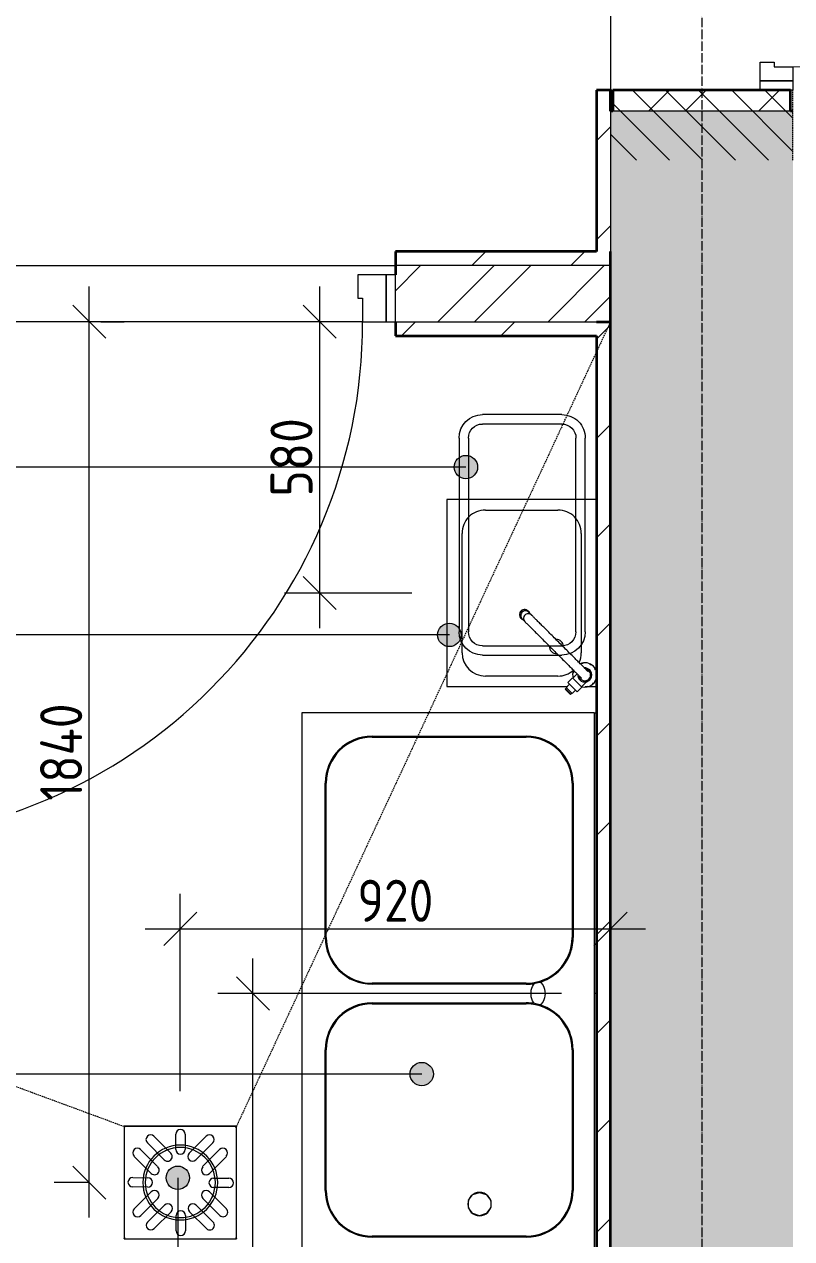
# Model space of a CAD drawing. Header units: millimetres. Extents: x -215207 to 92095, y -30385 to 123050.
# Drawn here: x 65115 to 66757, y 17325 to 19921 of the extents above; entities that cross this region are included whole.
import ezdxf

# ---------------------------------------------------------------- set-up
doc = ezdxf.new("R2010")
doc.units = ezdxf.units.MM
for name, pattern in [('ADSK_Линия сетки', [25, 20, -2.5, 0, -2.5]), ('ADSK_Сверху', [4.5, 3, -1.5]), ('ADSK_Штриховая_ш2 п1_5', [4.5, 3, -1.5])]:
    doc.linetypes.add(name, pattern=pattern)
for name, color, linetype, lineweight in [('Аннотация', 7, 'Continuous', 20), ('Двери', 7, 'Continuous', 9), ('Линии', 7, 'Continuous', 9), ('Обобщенные модели', 7, 'Continuous', 20), ('Оси', 7, 'Continuous', 9), ('Размеры', 7, 'Continuous', 9), ('Сантехника', 7, 'Continuous', 20), ('Стены внутренние', 7, 'Continuous', 20), ('Стены наружные', 7, 'Continuous', 20), ('Стены штриховка', 7, 'Continuous', 9)]:
    doc.layers.add(name, color=color, linetype=linetype, lineweight=lineweight)
for name, color, linetype, lineweight, true_color in [('вк 1 этаж_dwg', 7, 'Continuous', 9, 0x767676), ('ДОНМ_ТХ__ЭОМ_', 20, 'Continuous', 20, 0xff3f00), ('ТХ ВК Аннотации', 7, 'Continuous', 20, 0x4c9a9a)]:
    doc.layers.add(name, color=color, linetype=linetype, lineweight=lineweight, true_color=true_color)
doc.styles.add('GOST Common_2', font='GOST_Common.ttf', dxfattribs={"width": 0.9, "height": 90})
doc.dimstyles.new('ADSK_Основной_1_8_мм_синий', dxfattribs={"dimscale": 304.8, "dimtxt": 90.51435, "dimasz": 0.231955, "dimexe": 0.246063, "dimexo": 0.246063, "dimgap": 0.049213, "dimtad": 1, "dimdec": 0, "dimdsep": 46, "dimtxsty": 'GOST Common_2', "dimblk1": 'OBLIQUE', "dimblk2": 'OBLIQUE', "dimsah": 1, "dimcen": 0.09, "dimdle": 0.246063, "dimazin": 2, "dimtfac": 1, "dimtdec": 4, "dimtix": 1, "dimtmove": 0, "dimatfit": 3, "dimfxl": 0, "dimtvp": 1, "dimtolj": 1, "dimtzin": 0, "dimlwd": 20, "dimlwe": 20, "dimarcsym": 0})
pattern_1 = [(45, (42000, 8e-11), (-117.8655, 117.8655), []), (45, (42078.58, 8e-11), (-117.8655, 117.8655), [])]
pattern_2 = [(45, (42000, 8e-11), (-106.066, 106.066), [])]

# ---------------------------------------------------------------- blocks, each defined once
blk = doc.blocks.new('AC_Дверь_Однопольная_Деревянная - Дв-12л_1_2200х1250_Л_Подвал_ПВХ-6815133-План 1 этажа _Пищеблок_ - Привязка мокрых точек')
at = {"layer": 'Двери', "lineweight": 35}
for p, q in [((555, 1170), (505, 1170)), ((505, 1170), (505, 60)), ((555, 60), (555, 1170)), ((505, 60), (555, 60))]:
    blk.add_line(p, q, dxfattribs=at)
at = {"layer": 'Двери'}
for p, q in [((-605, 60), (-625, 60)), ((-625, 60), (-625, -40)), ((-555, 60), (-605, 60)), ((-605, 60), (-605, -40)), ((-605, -40), (-605, 60)), ((-555, 10), (-555, 60)), ((605, 60), (555, 60)), ((555, 60), (555, 10)), ((605, -40), (605, 60)), ((625, 60), (605, 60)), ((605, 60), (605, -40)), ((625, -40), (625, 60)), ((-545, 10), (-555, 10)), ((-545, -40), (-545, 10)), ((555, 10), (545, 10)), ((545, 10), (545, -40)), ((-625, -40), (-605, -40)), ((-605, -40), (-545, -40)), ((545, -40), (605, -40)), ((605, -40), (625, -40))]:
    blk.add_line(p, q, dxfattribs=at)
blk.add_arc((555, 60), 1110, 90, 180, dxfattribs=at)
blk = doc.blocks.new('AC_Дверь_Однопольная_Стальная - Дв-18_3__1_1840х1070h_Пр_Металл EI30-7893371-План 1 этажа _Пищеблок_ - Привязка мокрых точек')
at = {"layer": 'Двери', "lineweight": 20, "true_color": 0xff0000}
h = blk.add_hatch(dxfattribs=at)
h.set_pattern_fill('FP_14', color=1, style=0, pattern_type=2)
h.set_pattern_definition([(45, (0, 0), (-35.3553, 35.3553), [])])
h.paths.add_polyline_path([(685, -163), (684.7, 195), (535, 195), (535, -195), (685, -195)])
h.paths.add_polyline_path([(-535, -163), (-535, 195), (-685, 195), (-685, -195), (-535, -195)])
at = {"layer": 'Двери', "lineweight": 35}
for p, q in [((-485, 1165), (-445, 1165)), ((-485, 195), (-485, 1165)), ((-445, 1165), (-445, 195)), ((-445, 195), (-485, 195))]:
    blk.add_line(p, q, dxfattribs=at)
at = {"layer": 'Двери', "linetype": 'ADSK_Штриховая_ш2 п1_5'}
for p, q in [((-535, 195), (-685, 195)), ((-535, -195), (-535, 195)), ((685, 195), (535, 195)), ((535, 195), (535, -195)), ((-685, -195), (-535, -195)), ((535, -195), (685, -195))]:
    blk.add_line(p, q, dxfattribs=at)
at = {"layer": 'Двери'}
for p, q in [((-535, 195), (-515, 195)), ((-535, 125), (-535, 195)), ((-515, 195), (-485, 195)), ((-515, 125), (-515, 195)), ((-515, 195), (-515, 125)), ((-485, 195), (-485, 155)), ((485, 195), (515, 195)), ((485, 155), (485, 195)), ((515, 195), (515, 125)), ((515, 195), (535, 195)), ((515, 125), (515, 195)), ((535, 195), (535, 125)), ((-485, 155), (-475, 155)), ((-475, 155), (-475, 125)), ((475, 155), (485, 155)), ((475, 125), (475, 155)), ((-515, 125), (-535, 125)), ((-475, 125), (-515, 125)), ((515, 125), (475, 125)), ((535, 125), (515, 125))]:
    blk.add_line(p, q, dxfattribs=at)
blk.add_arc((-485, 195), 970, 0, 90, dxfattribs=at)
blk = doc.blocks.new('ADSK_ППР_Трап вертикальный - С гидрозатвором 240х240 D110-5766548-План 1 этажа _Пищеблок_ - Привязка мокрых точек')
at = {"layer": 'Сантехника'}
for p, q in [((120, 120), (-120, 120)), ((-120, 120), (-120, -120)), ((120, -120), (120, 120)), ((-120, -120), (120, -120))]:
    blk.add_line(p, q, dxfattribs=at)
for radius, start, end in [(80, 0, 180), (75, 360, 180), (75, 109.9712, 115.0288), (75, 64.9712, 70.0288), (75, 154.9712, 160.0288), (75, 19.9712, 25.0288), (80, 180, 0), (75, 180, 360), (75, 199.9712, 205.0288), (75, 334.9712, 340.0288), (75, 244.9712, 250.0288), (75, 289.9712, 295.0288)]:
    blk.add_arc((0, 0), radius, start, end, dxfattribs=at)
blk = doc.blocks.new('ADSK_Ванна моечная 2-секционная - ГхШ 630х1200-7297833-План 1 этажа _Пищеблок_ - Привязка мокрых точек')
at = {"layer": 'Обобщенные модели', "lineweight": 9}
for p, q in [((430.4, -234.9), (441.8, -226.6)), ((442.6, -226.2), (457.4, -226.2)), ((458.2, -226.6), (469.6, -234.9)), ((425, -250), (429.6, -235.9)), ((429.6, -264.1), (425, -250)), ((470.4, -235.9), (475, -250)), ((475, -250), (470.4, -264.1)), ((441.8, -273.4), (430.4, -265.1)), ((457.4, -273.8), (442.6, -273.8)), ((469.6, -265.1), (458.2, -273.4))]:
    blk.add_line(p, q, dxfattribs=at)
at = {"layer": 'Сантехника'}
for p, q in [((-600, -5), (-600, 0)), ((600, 0), (600, -5)), ((-600, -5), (-600, -630)), ((-600, -5), (600, -5)), ((600, -630), (600, -5)), ((-450, -50), (-120, -50)), ((120, -50), (420.7, -50)), ((-450, -52), (-120, -52)), ((120, -52), (420.7, -52)), ((-44.1, -85), (-44.9, -85)), ((-550, -480), (-550, -150)), ((-548, -480), (-548, -150)), ((-22, -150), (-22, -480)), ((-20, -150), (-20, -480)), ((20, -480), (20, -150)), ((22, -480), (22, -150)), ((518.7, -150), (518.7, -480)), ((520.7, -150), (520.7, -480)), ((-120, -578), (-450, -578)), ((-120, -580), (-450, -580)), ((420.7, -578), (120, -578)), ((420.7, -580), (120, -580)), ((-600, -630), (600, -630))]:
    blk.add_line(p, q, dxfattribs=at)
at = {"layer": 'Сантехника', "flags": 128}
for points in [[(-24.2, -121.3), (-22.6, -118.6), (-20.2, -116.2), (-17.1, -114.1), (-13.4, -112.3), (-9.2, -111.1), (-4.7, -110.3), (0, -110), (4.7, -110.3), (9.2, -111.1), (13.4, -112.3), (17.1, -114.1), (20.2, -116.2), (22.6, -118.6), (24.2, -121.3)], [(21.5, -132.6), (18.8, -134.9), (15.3, -136.9), (11.4, -138.4), (7, -139.4), (2.4, -139.9), (-2.4, -139.9), (-7, -139.4), (-11.3, -138.4), (-15.3, -136.9), (-18.8, -134.9), (-21.5, -132.6)]]:
    blk.add_lwpolyline(points, dxfattribs=at)
at = {"layer": 'Сантехника'}
for centre, radius, start, end in [((-450, -150), 100, 90, 180), ((-120, -150), 100, 16.6954, 90), ((-120, -150), 100, 76.2162, 90), ((120, -150), 100, 90, 163.3046), ((420.7, -150), 100, 0, 90), ((-450, -150), 98, 90, 180), ((-120, -150), 98, 0, 90), ((-120, -150), 100, 62.3085, 71.8484), ((-120, -150), 100, 48.0756, 57.3254), ((120, -150), 98, 90, 180), ((420.7, -150), 98, 0, 90), ((-120, -150), 100, 32.4383, 43.3296), ((-120, -150), 100, 360, 29.5135), ((120, -150), 100, 163.3046, 169.9998), ((-120, -150), 100, 360, 10.0002), ((120, -150), 100, 169.9998, 180), ((450, -250), 25, 0, 180), ((450, -250), 25, 180, 360), ((-450, -480), 100, 180, 270), ((-450, -480), 98, 180, 270), ((-120, -480), 100, 270, 0), ((-120, -480), 98, 270, 0), ((120, -480), 100, 180, 270), ((120, -480), 98, 180, 270), ((420.7, -480), 100, 270, 0), ((420.7, -480), 98, 270, 0)]:
    blk.add_arc(centre, radius, start, end, dxfattribs=at)
blk = doc.blocks.new('Рукомойник _П10_ - Тип 1-V20-План 1 этажа _Пищеблок_ - Привязка мокрых точек')
at = {"layer": 'Обобщенные модели', "lineweight": 9}
for start, end in [(75, 81.9745), (75, 81.9745), (75, 81.9745), (188.0255, 195), (188.0255, 195), (188.0255, 195), (327.703, 335.3352), (327.703, 335.3352), (327.703, 335.3352), (8.0255, 15), (8.0255, 15), (8.0255, 15), (221.1897, 228.8103), (221.1897, 228.8103), (221.1897, 228.8103), (255, 261.9745), (255, 261.9745), (255, 261.9745), (294.6648, 302.297), (294.6648, 302.297), (294.6648, 302.297)]:
    blk.add_arc((-50, 40), 25, start, end, dxfattribs=at)
at = {"layer": 'Сантехника'}
for p, q in [((325, 335), (-75, 335)), ((-75, 335), (-75, 76)), ((325, 15), (325, 335)), ((-2.5, 302.5), (252.5, 302.5)), ((-52.5, 97.5), (-52.5, 252.5)), ((302.5, 252.5), (302.5, 97.5)), ((70.1, 174.2), (64, 168.1)), ((71.4, 176.8), (69.6, 175)), ((78.1, 154), (84.2, 160.1)), ((85, 159.6), (86.8, 161.4)), ((-91.9, 70.6), (-80.6, 81.9)), ((-79.9, 81.2), (-91.2, 69.9)), ((-77.6, 78.9), (-88.9, 67.6)), ((-80.6, 81.9), (-79.8, 81.2)), ((-79.9, 81.2), (-77.6, 78.9)), ((-69.8, 72.5), (-76.9, 79.6)), ((-91.2, 69.8), (-91.9, 70.6)), ((-88.9, 67.6), (-91.2, 69.9)), ((-89.6, 66.9), (-82.5, 59.8)), ((-86, 56.2), (-76.1, 66.1)), ((-86, 56.2), (-76.1, 46.3)), ((-76.1, 66.1), (-66.2, 76)), ((-76.1, 46.3), (-66.2, 56.2)), ((-56.3, 66.1), (-66.2, 76)), ((-66.2, 56.2), (-56.3, 66.1)), ((-47.6, 56), (-57, 65.4)), ((-75.4, 47), (-62.6, 34.1)), ((-75, 46.6), (-75, 45.5)), ((-75, 39.5), (-75, 15)), ((252.5, 47.5), (-2.5, 47.5))]:
    blk.add_line(p, q, dxfattribs=at)
at = {"layer": 'Сантехника', "flags": 128}
for points in [[(64, 168.1), (63.5, 167.7), (63, 167.2), (62.4, 166.5), (61.7, 165.8), (60.9, 165), (60, 164.2), (59, 163.2), (58, 162.1), (56.8, 160.9), (55.6, 159.7), (54.2, 158.4), (52.8, 157), (51.3, 155.5), (49.8, 153.9), (48.2, 152.3), (46.5, 150.6), (44.7, 148.8), (42.8, 147), (40.9, 145.1), (39, 143.1), (37, 141.1), (34.9, 139), (32.8, 136.9), (30.6, 134.8), (28.4, 132.6), (26.2, 130.3), (23.9, 128), (21.6, 125.7), (19.2, 123.4), (16.9, 121), (14.5, 118.6), (12.1, 116.2), (9.6, 113.8), (7.2, 111.4), (4.8, 108.9), (2.3, 106.5), (-0.1, 104.1), (-2.5, 101.6), (-4.9, 99.2), (-7.3, 96.8), (-9.7, 94.4), (-12.1, 92.1), (-14.4, 89.7), (-16.7, 87.4), (-19, 85.1), (-21.2, 82.9), (-23.4, 80.7), (-25.6, 78.5), (-27.7, 76.4), (-29.8, 74.4), (-31.8, 72.4), (-33.7, 70.4), (-35.6, 68.5), (-37.4, 66.7), (-39.2, 65), (-40.9, 63.3), (-42.5, 61.7), (-44, 60.1), (-45.5, 58.6), (-46.9, 57.3), (-48.2, 55.9), (-49.4, 54.7), (-50.6, 53.6), (-51.6, 52.5), (-52.6, 51.6), (-53.4, 50.7), (-54.2, 49.9), (-54.9, 49.2), (-55.5, 48.6), (-56, 48.1), (-56.4, 47.7), (-56.7, 47.4), (-56.9, 47.2), (-57, 47.1), (-57.1, 47.1)], [(-42.9, 32.9), (-42.9, 33), (-42.7, 33.1), (-42.5, 33.4), (-42.2, 33.7), (-41.7, 34.1), (-41.2, 34.7), (-40.6, 35.3), (-39.8, 36), (-39, 36.8), (-38.1, 37.7), (-37.1, 38.7), (-36, 39.8), (-34.9, 41), (-33.6, 42.2), (-32.3, 43.6), (-30.9, 45), (-29.4, 46.5), (-27.8, 48), (-26.2, 49.7), (-24.5, 51.4), (-22.7, 53.2), (-20.8, 55), (-18.9, 56.9), (-17, 58.9), (-14.9, 60.9), (-12.9, 63), (-10.7, 65.1), (-8.6, 67.3), (-6.4, 69.5), (-4.1, 71.7), (-1.8, 74), (0.5, 76.4), (2.8, 78.7), (5.2, 81.1), (7.6, 83.5), (10, 85.9), (12.4, 88.3), (14.9, 90.7), (17.3, 93.2), (19.7, 95.6), (22.2, 98), (24.6, 100.4), (27, 102.9), (29.4, 105.3), (31.8, 107.6), (34.1, 110), (36.5, 112.3), (38.8, 114.6), (41.1, 116.9), (43.3, 119.1), (45.5, 121.3), (47.6, 123.5), (49.7, 125.6), (51.8, 127.6), (53.8, 129.6), (55.7, 131.6), (57.6, 133.5), (59.4, 135.3), (61.2, 137), (62.8, 138.7), (64.5, 140.3), (66, 141.8), (67.4, 143.3), (68.8, 144.7), (70.1, 146), (71.3, 147.2), (72.5, 148.3), (73.5, 149.4), (74.5, 150.3), (75.3, 151.2), (76.1, 151.9), (76.8, 152.6), (77.3, 153.2), (77.8, 153.7), (78.1, 154)]]:
    blk.add_lwpolyline(points, dxfattribs=at)
at = {"layer": 'Сантехника'}
for centre, radius, start, end in [((-2.5, 252.5), 50, 90, 180), ((252.5, 252.5), 50, 360, 90), ((10.9, 100.9), 15, 90, 182.9845), ((10.9, 100.9), 15, 87.0326, 90), ((-2.5, 97.5), 50, 180, 222.004), ((10.9, 100.9), 15, 266.7523, 270), ((10.9, 100.9), 15, 270, 2.9674), ((252.5, 97.5), 50, 270, 0), ((-50, 40), 15, 85.711, 135), ((-50, 40), 12.5, 99.5538, 135), ((-50, 40), 26, 67.3883, 104.3766), ((-2.5, 97.5), 50, 245.2014, 270), ((-50, 40), 26, 165.6234, 268.713), ((-50, 40), 15, 135, 315), ((-50, 40), 12.5, 135, 315), ((-50, 40), 12.5, 315, 347.6951), ((-50, 40), 15, 315, 3.8753), ((-50, 40), 26, 315, 22.5396), ((-50, 40), 26, 282.5447, 315)]:
    blk.add_arc(centre, radius, start, end, dxfattribs=at)
for centre, major_axis, start_param, end_param in [((77.3, 167.3), (-7.7, 7.7), 5.513272, 6.629642), ((79.1, 169.1), (-7.7, 7.7), 4.712389, 6.556652), ((77.2, 167.2), (-7.07, 7.07), 5.517864, 6.283185), ((77.2, 167.2), (-7.07, 7.07), 4.974188, 5.497787), ((77.3, 167.3), (-7.7, 7.7), 2.794984, 3.91149), ((77.2, 167.2), (-7.07, 7.07), 4.712389, 4.954111), ((77.3, 167.3), (-7.7, 7.7), 4.712389, 4.975198), ((77.2, 167.2), (-7.07, 7.07), 4.470667, 4.712389), ((77.2, 167.2), (-7.07, 7.07), 3.141593, 3.906913), ((79.1, 169.1), (-7.7, 7.7), 2.868126, 4.712389), ((77.3, 167.3), (-7.7, 7.7), 4.449578, 4.712389), ((77.2, 167.2), (-7.07, 7.07), 3.926991, 4.45059)]:
    blk.add_ellipse(centre, major_axis=major_axis, ratio=0.971547, start_param=start_param, end_param=end_param, dxfattribs=at)
for points, knots in [([(78, 168), (77.2, 168.8), (75.2, 170.2), (71.8, 171.1), (68.3, 170.8), (65.2, 169.4), (63.6, 167.9), (63, 167)], [-1, -1, -1, -1, -0.8888889, -0.7777778, -0.6666667, -0.5555556, -0.4529032, -0.4529032, -0.4529032, -0.4529032]), ([(77, 153), (77.9, 153.6), (79.4, 155.2), (80.8, 158.3), (81.1, 161.8), (80.2, 165.2), (78.8, 167.2), (78, 168)], [-0.5472955, -0.5472955, -0.5472955, -0.5472955, -0.4444444, -0.3333333, -0.2222222, -0.1111111, 0, 0, 0, 0])]:
    blk.add_open_spline(points, degree=3, knots=knots, dxfattribs=at)
blk = doc.blocks.new('вк 1 этаж_dwg_ed-8125120-План 1 этажа _Пищеблок_ - Привязка мокрых точек')
at = {"layer": 'ДОНМ_ТХ__ЭОМ_', "color": 7}
for p, q in [((-207, 270), (207, 270)), ((-207, 250), (207, 250)), ((-257, 50), (-257, 220)), ((-237, 50), (-237, 220)), ((237, 220), (237, 50)), ((257, 220), (257, 50)), ((207, 20), (-207, 20)), ((207, 0), (-207, 0))]:
    blk.add_line(p, q, dxfattribs=at)
for centre, radius, start, end in [((-207, 220), 50, 90, 180), ((207, 220), 50, 360, 90), ((-207, 220), 30, 90, 180), ((207, 220), 30, 360, 90), ((-207, 50), 50, 180, 270), ((-207, 50), 30, 180, 270), ((207, 50), 50, 270, 0), ((207, 50), 30, 270, 0)]:
    blk.add_arc(centre, radius, start, end, dxfattribs=at)
blk = doc.blocks.new('вк 1 этаж_dwg_трап-8125125-План 1 этажа _Пищеблок_ - Привязка мокрых точек')
at = {"layer": 'ТХ ВК Аннотации', "color": 7}
for p, q in [((34771.5, 62035.5), (34531.5, 62035.5)), ((34595.6, 62013.9), (34631.8, 61977.7)), ((34642.3, 61986), (34642.3, 62018.3)), ((34662.3, 62018.3), (34662.3, 61986)), ((34671, 61977.7), (34707.3, 62013.9)), ((34617.7, 61963.6), (34581.5, 61999.8)), ((34721.4, 61999.8), (34685.2, 61963.6)), ((34589.8, 61934.6), (34553.6, 61970.8)), ((34567.2, 61985.5), (34603.4, 61949.3)), ((34699.5, 61949.3), (34735.7, 61985.5)), ((34750.4, 61970.8), (34714.2, 61934.6)), ((34550.1, 61925.7), (34582.5, 61925.5)), ((34723.3, 61924.5), (34755.7, 61924.3)), ((34582.4, 61905.5), (34550, 61905.7)), ((34553.6, 61859.2), (34589.8, 61895.4)), ((34714.2, 61895.4), (34750.4, 61859.2)), ((34755.6, 61904.3), (34723.2, 61904.5)), ((34604, 61881.3), (34567.7, 61845)), ((34582, 61830.7), (34618.3, 61867)), ((34685.7, 61867), (34722, 61830.7)), ((34736.2, 61845), (34700, 61881.3)), ((34632.4, 61852.8), (34596.2, 61816.6)), ((34642.9, 61812.2), (34642.9, 61844.6)), ((34662.9, 61844.6), (34662.9, 61812.2)), ((34707.8, 61816.6), (34671.6, 61852.8))]:
    blk.add_line(p, q, dxfattribs=at)
at = {"layer": 'ТХ ВК Аннотации', "color": 7, "flags": 128}
blk.add_lwpolyline([(34532, 62035), (34532, 61795), (34772, 61795), (34772, 62035)], dxfattribs=at)
at = {"layer": 'ТХ ВК Аннотации', "color": 7}
for centre, start, end in [((34588.6, 62006.9), 45, 225), ((34652.3, 62018.3), 0, 180), ((34714.3, 62006.9), 315, 135), ((34560.1, 61978.4), 45, 225), ((34652.3, 61986), 180, 0), ((34742.8, 61978.4), 315, 135), ((34624.8, 61970.6), 225, 45), ((34678.1, 61970.6), 135, 315), ((34596.9, 61941.7), 225, 45), ((34707.1, 61941.7), 135, 315), ((34550.1, 61915.7), 89.6219, 269.6219), ((34582.5, 61915.5), 269.6219, 89.6219), ((34723.3, 61914.5), 89.6219, 269.6219), ((34755.6, 61914.3), 269.6219, 89.6219), ((34596.9, 61888.3), 315, 135), ((34707.1, 61888.3), 45, 225), ((34560.7, 61852.1), 135, 315), ((34625.3, 61859.9), 315, 135), ((34678.7, 61859.9), 45, 225), ((34743.3, 61852.1), 225, 45), ((34589.1, 61823.7), 135, 315), ((34652.9, 61844.6), 0, 180), ((34714.9, 61823.7), 225, 45), ((34652.9, 61812.2), 180, 0)]:
    blk.add_arc(centre, 10, start, end, dxfattribs=at)
for points, knots in [([(34533.5, 62033.5), (34533.3, 62033.7), (34533.1, 62033.9), (34532.8, 62034.2), (34532.5, 62034.5), (34532.3, 62034.7), (34532.2, 62034.8), (34532, 62035), (34531.9, 62035.1), (34531.7, 62035.3), (34531.6, 62035.4), (34531.5, 62035.5), (34531.5, 62035.5), (34531.5, 62035.5), (34531.5, 62035.5)], [0, 0, 0, 0, 0.142857, 0.285714, 0.357143, 0.428571, 0.5, 0.571429, 0.642857, 0.714286, 0.785714, 0.857143, 0.928571, 1, 1, 1, 1]), ([(34771.5, 62035.5), (34771.5, 62035.5), (34771.4, 62035.5), (34771.4, 62035.5), (34771.3, 62035.4), (34771.2, 62035.3), (34771.1, 62035.1), (34770.9, 62035), (34770.7, 62034.8), (34770.6, 62034.7), (34770.4, 62034.5), (34770.2, 62034.2), (34769.8, 62033.9), (34769.6, 62033.7), (34769.5, 62033.5)], [0, 0, 0, 0, 0.071429, 0.142857, 0.214286, 0.285714, 0.357143, 0.428571, 0.5, 0.571429, 0.642857, 0.714286, 0.857143, 1, 1, 1, 1]), ([(34532, 61795), (34532, 61795), (34532, 61795), (34532.1, 61795.1), (34532.2, 61795.2), (34532.3, 61795.3), (34532.4, 61795.4), (34532.5, 61795.5), (34532.7, 61795.7), (34532.9, 61795.9), (34533.1, 61796.1), (34533.3, 61796.3), (34533.6, 61796.6), (34533.9, 61796.9), (34534, 61797)], [0, 0, 0, 0, 0.071429, 0.142857, 0.214286, 0.285714, 0.357143, 0.428571, 0.5, 0.571429, 0.642857, 0.714286, 0.857143, 1, 1, 1, 1]), ([(34770, 61797), (34770.1, 61796.9), (34770.4, 61796.6), (34770.7, 61796.3), (34770.9, 61796.1), (34771.1, 61795.9), (34771.3, 61795.7), (34771.5, 61795.5), (34771.6, 61795.4), (34771.7, 61795.3), (34771.8, 61795.2), (34771.9, 61795.1), (34772, 61795), (34772, 61795), (34772, 61795)], [0, 0, 0, 0, 0.142857, 0.285714, 0.357143, 0.428571, 0.5, 0.571429, 0.642857, 0.714286, 0.785714, 0.857143, 0.928571, 1, 1, 1, 1])]:
    blk.add_open_spline(points, degree=3, knots=knots, dxfattribs=at)
blk = doc.blocks.new('вк 1 этаж_dwg_трапы-8125126-План 1 этажа _Пищеблок_ - Привязка мокрых точек')
blk.add_blockref('вк 1 этаж_dwg_трап-8125125-План 1 этажа _Пищеблок_ - Привязка мокрых точек', (-316770.7, -4870.6))
blk = doc.blocks.new('вк 1 этаж_dwg-8122296-План 1 этажа _Пищеблок_ - Привязка мокрых точек')
blk.add_blockref('вк 1 этаж_dwg_трапы-8125126-План 1 этажа _Пищеблок_ - Привязка мокрых точек', (292186, -54922.2))
at = {"extrusion": (0, 0, -1), "zscale": -1, "rotation": 270}
blk.add_blockref('вк 1 этаж_dwg_ed-8125120-План 1 этажа _Пищеблок_ - Привязка мокрых точек', (-10933.3, 3506.6), dxfattribs=at)
blk = doc.blocks.new('_Oblique')
at = {"color": 0, "linetype": 'ByBlock', "lineweight": -2}
blk.add_line((-0.5, -0.5), (0.5, 0.5), dxfattribs=at)
blk = doc.blocks.new('*D743')
at = {"layer": 'Defpoints', "color": 0, "transparency": 16777216}
for p in [(65796.8, 19285.3), (65746.8, 18705.3), (66019, 18705.3)]:
    blk.add_point(p, dxfattribs=at)
at = {"layer": 'Размеры', "color": 0, "lineweight": 20, "transparency": 16777216}
for p, q in [((65746.8, 19360.3), (65746.8, 18630.3)), ((65721.8, 19285.3), (65671.8, 19285.3)), ((65944, 18705.3), (65671.8, 18705.3))]:
    blk.add_line(p, q, dxfattribs=at)
at = {"layer": 'Размеры', "color": 0, "lineweight": 20, "transparency": 16777216, "xscale": 70.7, "yscale": 70.7, "zscale": 70.7}
for p, rotation in [((65746.8, 19285.3), 90), ((65746.8, 18705.3), 270)]:
    blk.add_blockref('_Oblique', p, dxfattribs=dict(at, rotation=rotation))
at = {"layer": 'Размеры', "color": 0, "lineweight": 20, "transparency": 16777216, "insert": (65686.8, 18995.3), "char_height": 90, "width": 204.348, "attachment_point": 5, "rotation": 90, "style": 'GOST Common_2'}
blk.add_mtext('\\A1;580', dxfattribs=at)
blk = doc.blocks.new('*D745')
at = {"layer": 'Defpoints', "color": 0, "transparency": 16777216}
for p in [(65604.3, 17849.3), (66339, 17849.3), (66339, 16379.8)]:
    blk.add_point(p, dxfattribs=at)
at = {"layer": 'Размеры', "color": 0, "lineweight": 20, "transparency": 16777216}
for p, q in [((65604.3, 16304.8), (65604.3, 17924.3)), ((66264, 17849.3), (65529.3, 17849.3)), ((66264, 16379.8), (65529.3, 16379.8))]:
    blk.add_line(p, q, dxfattribs=at)
at = {"layer": 'Размеры', "color": 0, "lineweight": 20, "transparency": 16777216, "xscale": 70.7, "yscale": 70.7, "zscale": 70.7}
for p, rotation in [((65604.3, 17849.3), 90), ((65604.3, 16379.8), 270)]:
    blk.add_blockref('_Oblique', p, dxfattribs=dict(at, rotation=rotation))
at = {"layer": 'Размеры', "color": 0, "lineweight": 20, "transparency": 16777216, "insert": (65544.3, 17114.5), "char_height": 90, "width": 261.418, "attachment_point": 5, "rotation": 90, "style": 'GOST Common_2'}
blk.add_mtext('\\A1;1470', dxfattribs=at)
blk = doc.blocks.new('*D746')
at = {"layer": 'Defpoints', "color": 0, "transparency": 16777216}
for p in [(65204.3, 19285.3), (65254.3, 19285.3), (65329, 17445.3)]:
    blk.add_point(p, dxfattribs=at)
at = {"layer": 'Размеры', "color": 0, "lineweight": 20, "transparency": 16777216}
for p, q in [((65254.3, 17370.3), (65254.3, 19360.3)), ((65279.3, 19285.3), (65329.3, 19285.3)), ((65254, 17445.3), (65179.3, 17445.3))]:
    blk.add_line(p, q, dxfattribs=at)
at = {"layer": 'Размеры', "color": 0, "lineweight": 20, "transparency": 16777216, "xscale": 70.7, "yscale": 70.7, "zscale": 70.7}
for p, rotation in [((65254.3, 19285.3), 90), ((65254.3, 17445.3), 270)]:
    blk.add_blockref('_Oblique', p, dxfattribs=dict(at, rotation=rotation))
at = {"layer": 'Размеры', "color": 0, "lineweight": 20, "transparency": 16777216, "insert": (65194.3, 18365.3), "char_height": 90, "width": 261.418, "attachment_point": 5, "rotation": 90, "style": 'GOST Common_2'}
blk.add_mtext('\\A1;1840', dxfattribs=at)
blk = doc.blocks.new('*D747')
at = {"layer": 'Defpoints', "color": 0, "transparency": 16777216}
for p in [(66369, 18037.6), (66369, 17987.6), (65449, 17565.3)]:
    blk.add_point(p, dxfattribs=at)
at = {"layer": 'Размеры', "color": 0, "lineweight": 20, "transparency": 16777216}
for p, q in [((65449, 17640.3), (65449, 18062.6)), ((65374, 17987.6), (66444, 17987.6)), ((66369, 17962.6), (66369, 17912.6))]:
    blk.add_line(p, q, dxfattribs=at)
at = {"layer": 'Размеры', "color": 0, "lineweight": 20, "transparency": 16777216, "xscale": 70.7, "yscale": 70.7, "zscale": 70.7, "rotation": 180}
blk.add_blockref('_Oblique', (65449, 17987.6), dxfattribs=at)
at = {"layer": 'Размеры', "color": 0, "lineweight": 20, "transparency": 16777216, "xscale": 70.7, "yscale": 70.7, "zscale": 70.7}
blk.add_blockref('_Oblique', (66369, 17987.6), dxfattribs=at)
at = {"layer": 'Размеры', "color": 0, "lineweight": 20, "transparency": 16777216, "insert": (65909, 18047.6), "char_height": 90, "width": 204.348, "attachment_point": 5, "style": 'GOST Common_2'}
blk.add_mtext('\\A1;920', dxfattribs=at)

msp = doc.modelspace()

# ---------------------------------------------------------------- hatches: boundary and pattern name
at = {"layer": 'Аннотация', "lineweight": 9, "true_color": 0x0000ff}
h = msp.add_hatch(color=5, dxfattribs=at)
edge = h.paths.add_edge_path()
edge.add_arc((66059.8, 18974.6), 25, 0, 360)
h = msp.add_hatch(color=5, dxfattribs=at)
edge = h.paths.add_edge_path()
edge.add_arc((66024.4, 18615.8), 25, 0, 360)
h = msp.add_hatch(color=5, dxfattribs=at)
edge = h.paths.add_edge_path()
edge.add_arc((65965.3, 17677.2), 25, 0, 360)
h = msp.add_hatch(color=5, dxfattribs=at)
edge = h.paths.add_edge_path()
edge.add_arc((65443.7, 17455.5), 25, 0, 360)
at = {"layer": 'Стены внутренние', "lineweight": 9, "true_color": 0xc0c0c0}
h = msp.add_hatch(dxfattribs=at)
h.set_pattern_fill('FP_1', color=9, style=0, pattern_type=2)
h.set_pattern_definition([(0, (42335, 35), (500, 500), [1.676, -498.324]), (0, (42105, 55), (500, 500), [1.676, -498.324]), (0, (42110, 135), (500, 500), [5, -495]), (0, (42235, 115), (500, 500), [1.676, -498.324]), (0, (42465, 185), (500, 500), [1.676, -498.324]), (0, (42160, 250), (500, 500), [1.676, -498.324]), (0, (42055, 265), (500, 500), [1.676, -498.324]), (0, (42160, 180), (500, 500), [1.676, -498.324]), (0, (42215, 210), (500, 500), [1.676, -498.324]), (0, (42170, 25), (500, 500), [1.676, -498.324]), (0, (42250, 55), (500, 500), [1.676, -498.324]), (0, (42345, 265), (500, 500), [1.676, -498.324]), (0, (42425, 320), (500, 500), [1.676, -498.324]), (0, (42170, 400), (500, 500), [1.676, -498.324]), (0, (42230, 310), (500, 500), [1.676, -498.324]), (0, (42360, 380), (500, 500), [1.676, -498.324]), (0, (42415, 95), (500, 500), [5, -495]), (0, (42435, 160), (500, 500), [1.676, -498.324]), (0, (42350, 110), (500, 500), [1.676, -498.324]), (0, (42475, 380), (500, 500), [1.676, -498.324]), (0, (42400, 240), (500, 500), [1.676, -498.324]), (0, (42375, 175), (500, 500), [1.676, -498.324]), (0, (42305, 140), (500, 500), [1.676, -498.324]), (0, (42185, 335), (500, 500), [1.676, -498.324]), (0, (42125, 325), (500, 500), [1.676, -498.324]), (0, (42040, 410), (500, 500), [1.676, -498.324]), (0, (42295, 405), (500, 500), [1.676, -498.324]), (0, (42280, 325), (500, 500), [1.676, -498.324]), (0, (42295, 235), (500, 500), [1.676, -498.324]), (0, (42095, 180), (500, 500), [1.676, -498.324]), (0, (42050, 110), (500, 500), [1.676, -498.324]), (0, (42040, 35), (500, 500), [1.676, -498.324]), (0, (42435, 285), (500, 500), [1.676, -498.324]), (0, (42475, 445), (500, 500), [1.676, -498.324]), (0, (42365, 460), (500, 500), [1.676, -498.324]), (0, (42305, 435), (500, 500), [1.676, -498.324]), (0, (42120, 450), (500, 500), [1.676, -498.324]), (0, (42035, 330), (500, 500), [1.676, -498.324]), (0, (42100, 375), (500, 500), [1.676, -498.324]), (45, (42160, 115), (0, 499.9994), [7.071, -700.035]), (26.565, (42165, 120), (500.0009, 500), [11.181, -1106.854]), (26.565, (42175, 125), (500.0009, 500), [11.181, -1106.854]), (0, (42185, 130), (500, 500), [10, -490]), (296.565, (42195, 130), (500, -500.0009), [11.181, -1106.854]), (270, (42200, 120), (500, -500), [5, -495]), (213.69, (42200, 115), (-500.0004, -499.99923), [18.028, -1784.748]), (225, (42185, 105), (6e-14, -499.9994), [7.071, -700.035]), (153.435, (42180, 100), (-500.0005, -0.0004), [11.181, -1106.854]), (135, (42170, 105), (-499.9994, 6e-14), [7.071, -700.035]), (135, (42165, 110), (-499.9994, 6e-14), [7.071, -700.035]), (270, (42405, 65), (500, -500), [10, -490]), (45, (42375, 55), (0, 499.9994), [7.071, -700.035]), (225, (42405, 50), (6e-14, -499.9994), [14.142, -692.964]), (180, (42385, 35), (-500, -500), [10, -490]), (90, (42370, 40), (-500, 500), [5, -495]), (135, (42375, 35), (-499.9994, 6e-14), [7.071, -700.035]), (63.435, (42370, 45), (-0.0004, 500.0005), [11.181, -1106.854]), (206.565, (42395, 40), (-500.0009, -500), [11.181, -1106.854]), (270, (42405, 55), (500, -500), [5, -495]), (0, (42395, 65), (500, 500), [10, -490]), (18.435, (42380, 60), (999.99934, 500.00095), [15.811, -1565.327]), (296.565, (42365, 365), (500, -500.0009), [11.181, -1106.854]), (45, (42335, 355), (0, 499.9994), [7.071, -700.035]), (225, (42365, 350), (6e-14, -499.9994), [14.142, -692.964]), (153.435, (42345, 335), (-500.0005, -0.0004), [11.181, -1106.854]), (90, (42330, 340), (-500, 500), [5, -495]), (180, (42335, 340), (-500, -500), [5, -495]), (63.435, (42330, 345), (-0.0004, 500.0005), [11.181, -1106.854]), (206.565, (42355, 340), (-500.0009, -500), [11.181, -1106.854]), (225, (42370, 355), (6e-14, -499.9994), [7.071, -700.035]), (0, (42355, 365), (500, 500), [10, -490]), (18.435, (42340, 360), (999.99934, 500.00095), [15.811, -1565.327]), (315, (42135, 440), (499.9994, 0), [7.071, -700.035]), (45, (42110, 430), (0, 499.9994), [7.071, -700.035]), (225, (42140, 425), (6e-14, -499.9994), [14.142, -692.964]), (180, (42120, 415), (-500, -500), [10, -490]), (90, (42105, 420), (-500, 500), [5, -495]), (135, (42110, 415), (-499.9994, 6e-14), [7.071, -700.035]), (45, (42105, 425), (0, 499.9994), [7.071, -700.035]), (180, (42130, 415), (-500, -500), [10, -490]), (270, (42140, 435), (500, -500), [10, -490]), (0, (42125, 440), (500, 500), [10, -490]), (26.565, (42115, 435), (500.0009, 500), [11.181, -1106.854])])
h.paths.add_polyline_path([(66401, 15360.3), (66759, 15360.3), (66759, 19735.3), (66369, 19735.3), (66369, 15360.3)])
h.paths.add_polyline_path([(66759, 20850.3), (66759, 21060.3), (66369, 21060.3), (66369, 20850.3), (66689, 20850.3)])
at = {"layer": 'Стены наружные', "lineweight": 9}
h = msp.add_hatch(dxfattribs=at)
h.set_pattern_fill('FP_22', color=256, style=0, pattern_type=2)
h.set_pattern_definition(pattern_2)
h.paths.add_polyline_path([(66369, 19435.3), (66369, 19780.3), (66339, 19780.3), (66339, 19435.3)])
h.paths.add_polyline_path([(66369, 20850.3), (66369, 21135.3), (66339, 21135.3), (66339, 20850.3)])
h = msp.add_hatch(dxfattribs=at)
h.set_pattern_fill('FP_13', color=256, style=0, pattern_type=2)
h.set_pattern_definition(pattern_1)
h.paths.add_polyline_path([(66374, 19735.3), (66754, 19735.3), (66754, 19780.3), (66374, 19780.3)])
h = msp.add_hatch(dxfattribs=at)
h.set_pattern_fill('FP_22', color=256, style=0, pattern_type=2)
h.set_pattern_definition(pattern_2)
h.paths.add_polyline_path([(65909, 19405.3), (66369, 19405.3), (66369, 19435.3), (65909, 19435.3)])
h.paths.add_polyline_path([(64659, 19405.3), (64659, 19435.3), (64569, 19435.3), (64569, 19405.3)])
h = msp.add_hatch(dxfattribs=at)
h.set_pattern_fill('FP_13', color=256, style=0, pattern_type=2)
h.set_pattern_definition(pattern_1)
h.paths.add_polyline_path([(66369, 19285.3), (66369, 19405.3), (65909, 19405.3), (65909, 19285.3), (66339, 19285.3)])
h.paths.add_polyline_path([(64539, 19285.3), (64659, 19285.3), (64659, 19405.3), (64539, 19405.3)])
h = msp.add_hatch(dxfattribs=at)
h.set_pattern_fill('FP_22', color=256, style=0, pattern_type=2)
h.set_pattern_definition(pattern_2)
h.paths.add_polyline_path([(64659, 19255.3), (64659, 19285.3), (63194, 19285.3), (63194, 19255.3), (63541.8, 19255.3)])
h.paths.add_polyline_path([(66339, 19255.3), (66339, 19285.3), (65909, 19285.3), (65909, 19255.3)])
h = msp.add_hatch(dxfattribs=at)
h.set_pattern_fill('FP_22', color=256, style=0, pattern_type=2)
h.set_pattern_definition(pattern_2)
h.paths.add_polyline_path([(66369, 15390.3), (66369, 19285.3), (66339, 19285.3), (66339, 15390.3)])

# ---------------------------------------------------------------- linework, layer by layer
at = {"layer": 'Аннотация', "color": 5, "lineweight": 9, "true_color": 0x0000ff}
for p, q in [((66059.8, 18974.6), (64894.6, 18974.6)), ((66024.4, 18615.8), (64885.2, 18615.8)), ((65965.3, 17677.2), (64882, 17677.2)), ((65443.7, 17455.5), (65443.7, 17102))]:
    msp.add_line(p, q, dxfattribs=at)
for centre in [(66059.8, 18974.6), (66024.4, 18615.8), (65965.3, 17677.2), (65443.7, 17455.5)]:
    msp.add_circle(centre, 25, dxfattribs=at)
at = {"layer": 'Линии', "linetype": 'ADSK_Сверху'}
for p, q in [((60669, 19285.3), (65329, 17565.3)), ((66369, 19285.3), (65569, 17565.3))]:
    msp.add_line(p, q, dxfattribs=at)
at = {"layer": 'Линии', "color": 9, "linetype": 'ADSK_Сверху', "true_color": 0xc0c0c0}
msp.add_line((66339, 17849.3), (66334, 17849.3), dxfattribs=at)
msp.add_line((66339, 17849.3), (66334, 17849.3), dxfattribs=at)
at = {"layer": 'Оси', "linetype": 'ADSK_Линия сетки'}
msp.add_line((66564, 28870.2), (66564, 13115.3), dxfattribs=at)
at = {"layer": 'Стены внутренние'}
for p, q in [((66369, 20850.3), (66369, 19780.3)), ((66369, 19735.3), (66369, 19630.6)), ((66754, 19735.3), (66374, 19735.3)), ((66369, 19630.3), (66369, 19435.3))]:
    msp.add_line(p, q, dxfattribs=at)
at = {"layer": 'Стены внутренние', "lineweight": 35}
for p, q in [((66374, 19735.3), (66369, 19735.3)), ((66759, 19735.3), (66754, 19735.3))]:
    msp.add_line(p, q, dxfattribs=at)
at = {"layer": 'Стены наружные', "lineweight": 35}
for p, q in [((66339, 19780.3), (66339, 19435.3)), ((66369, 19780.3), (66339, 19780.3)), ((66369, 19735.3), (66369, 19780.3)), ((66374, 19780.3), (66374, 19735.3)), ((66754, 19780.3), (66374, 19780.3)), ((66754, 19735.3), (66754, 19780.3)), ((66339, 19435.3), (65909, 19435.3)), ((65909, 19435.3), (65909, 19385.3)), ((66369, 15360.3), (66369, 19435.3)), ((65909, 19285.3), (65909, 19255.3)), ((66339, 19285.3), (66369, 19285.3)), ((65909, 19255.3), (66339, 19255.3)), ((66339, 19255.3), (66339, 15390.3))]:
    msp.add_line(p, q, dxfattribs=at)
at = {"layer": 'Стены наружные'}
for p, q in [((64659, 19405.3), (65909, 19405.3)), ((65839, 19285.3), (64779, 19285.3))]:
    msp.add_line(p, q, dxfattribs=at)
at = {"layer": 'Стены штриховка'}
for p, q in [((66369, 19405.3), (65909, 19405.3)), ((65909, 19285.3), (66339, 19285.3))]:
    msp.add_line(p, q, dxfattribs=at)

# ---------------------------------------------------------------- block references
at = {"layer": 'вк 1 этаж_dwg', "color": 7}
msp.add_blockref('вк 1 этаж_dwg-8122296-План 1 этажа _Пищеблок_ - Привязка мокрых точек', (55381.8, 15323), dxfattribs=at)
at = {"layer": 'Двери', "linetype": 'ADSK_Штриховая_ш2 п1_5', "rotation": 269.9999999999999}
msp.add_blockref('AC_Дверь_Однопольная_Стальная - Дв-18_3__1_1840х1070h_Пр_Металл EI30-7893371-План 1 этажа _Пищеблок_ - Привязка мокрых точек', (66564, 20315.3), dxfattribs=at)
at = {"layer": 'Двери', "color": 8, "true_color": 0x7f7f7f, "rotation": 180}
msp.add_blockref('AC_Дверь_Однопольная_Деревянная - Дв-12л_1_2200х1250_Л_Подвал_ПВХ-6815133-План 1 этажа _Пищеблок_ - Привязка мокрых точек', (65284, 19345.3), dxfattribs=at)
at = {"layer": 'Сантехника'}
for name, p, rotation in [('Рукомойник _П10_ - Тип 1-V20-План 1 этажа _Пищеблок_ - Привязка мокрых точек', (66354, 18580.3), 89.99999999999993), ('ADSK_Ванна моечная 2-секционная - ГхШ 630х1200-7297833-План 1 этажа _Пищеблок_ - Привязка мокрых точек', (66339, 17849.3), 270.0000000000004)]:
    msp.add_blockref(name, p, dxfattribs=dict(at, rotation=rotation))
msp.add_blockref('ADSK_ППР_Трап вертикальный - С гидрозатвором 240х240 D110-5766548-План 1 этажа _Пищеблок_ - Привязка мокрых точек', (65449, 17445.3), dxfattribs=at)

# ---------------------------------------------------------------- dimensions: what is measured, and where the dimension line sits
at = {"layer": 'Размеры', "color": 5, "lineweight": 20, "true_color": 0x0000ff}
for base, p1, p2, override, picture, middle in [((65254.3, 19285.3), (65329, 17445.3), (65204.3, 19285.3), {"dimpost": '<>', "dimfxl": 1844.219514}, '*D746', (65194.3, 18365.3)), ((65746.8, 18705.3), (65796.8, 19285.3), (66019, 18705.3), {"dimpost": '<>', "dimfxl": 621.103343}, '*D743', (65686.8, 18995.3)), ((65604.3332283, 17849.2689452), (66339.0228358, 16379.7689452), (66339.0228358, 17849.2689452), {"dimpost": '<>', "dimfxl": 1469.5}, '*D745', (65544.3332283, 17114.5189452))]:
    dim = msp.add_linear_dim(base=base, p1=p1, p2=p2, angle=90, dimstyle='ADSK_Основной_1_8_мм_синий', override=override, dxfattribs=at)
    dim.commit()
    dim.dimension.update_dxf_attribs({"geometry": picture, "text_midpoint": middle})
dim = msp.add_linear_dim(base=(66369, 17987.6), p1=(65449, 17565.3), p2=(66369, 18037.6), dimstyle='ADSK_Основной_1_8_мм_синий', override={"dimpost": '<>', "dimfxl": 1034.158792}, dxfattribs=at)
dim.commit()
dim.dimension.update_dxf_attribs({"geometry": '*D747', "text_midpoint": (65909, 18047.6)})

doc.saveas('drawing.dxf')
